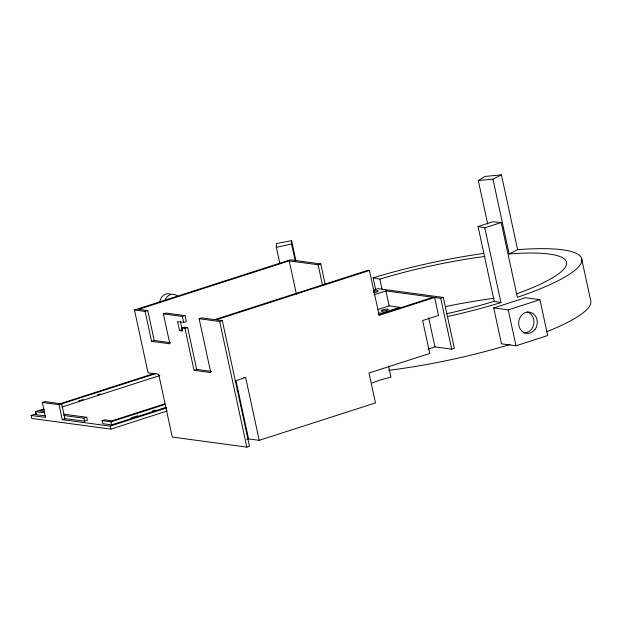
<?xml version="1.0" encoding="UTF-8"?>
<svg xmlns="http://www.w3.org/2000/svg" width="622" height="622" viewBox="0 0 622 622"><rect width="100%" height="100%" fill="white"/><g stroke="black" fill="none" stroke-linecap="round" stroke-linejoin="round"><path stroke-width="0.93" d="M279.822 263.448L276.347 247.354L276.362 243.614L291.586 240.644L291.562 243.995L295.248 261.03M487.702 224.075L478.287 180.535L485.043 176.43L501.441 174.891L517.613 249.663A148.036 27.99 -12.2 0 1 517.364 297.308L501.192 222.528L492.733 221.782L478.046 226.509L494.218 301.289L500.951 302.587L484.779 227.815L478.046 226.509M478.287 180.535L492.958 179.159L501.441 174.891M516.641 293.848A132.447 25.043 -12.2 0 0 509.123 253.939L517.613 249.663M372.127 382.919L380.267 379.972L390.958 377.134L388.54 365.961M501.192 222.528L484.779 227.815M427.92 349.167L434.965 346.905L451.704 349.16L454.34 348.312L443.346 297.464L440.71 298.311L434.623 297.487L379.148 315.354L369.445 270.484L216.223 319.817L222.311 320.633L249.476 446.262L246.833 447.109L172.271 437.048L158.696 374.234L148.044 372.796L134.461 309.989L290.326 259.809L320.758 263.915L325.197 284.479M320.758 263.915L318.114 264.762L289.199 260.867L138.628 309.344L147.756 310.572L154.225 340.483L170.56 342.691M134.461 309.989L145.113 311.42L147.756 310.572M145.113 311.42L151.581 341.338L169.837 343.795L163.368 313.885L166.012 313.037L185.029 315.603L186.328 321.59L183.684 322.437L177.597 321.613L179.54 330.585L182.58 330.997L181.935 328.012L184.578 327.156L187.619 327.569L196.676 369.445L211.55 371.451M163.368 313.885L182.394 316.458L185.029 315.603M181.935 328.012L184.975 328.416L194.033 370.292L210.772 372.555L199.126 318.713L201.769 317.865L214.707 319.607L367.921 270.282L369.445 270.484M184.975 328.416L187.619 327.569M179.54 330.585L182.184 329.738L180.434 321.66M151.581 341.338L154.225 340.483M199.126 318.713L219.667 321.488L222.311 320.633M373.519 290.046L377.919 288.631L443.346 297.464M373.908 294.789L385.928 290.917L433.099 297.285L378.549 314.849M42.319 402.442L44.963 401.594L61.702 403.849L64.937 418.808L62.293 419.656L59.059 404.704L42.319 402.442L45.554 417.401L31.1 415.449L31.745 418.435L110.871 429.118L167.124 411.002M45.585 415.955L36.099 414.672L35.446 411.678L43.734 409.012M59.385 403.973L154.202 373.449M44.473 409.47L39.878 410.948L44.66 411.593M59.059 404.704L155.749 373.643M31.1 415.449L36.636 413.669M78.411 401.05L83.006 399.573M97.724 394.83L100.484 393.944M61.788 407.099L159.8 375.54M378.067 309.445L389.162 305.876L399.814 307.315L381.325 313.263L378.658 312.905M194.033 370.292L196.676 369.445M63.91 415.519L83.838 418.209L86.738 417.276L87.391 420.27L84.483 421.203L64.556 418.513M166.02 407.324L111.563 424.857L102.739 423.668L102.094 420.674L104.737 419.827L112.038 420.814L164.744 403.841M235.093 380.928L245.659 377.523L259.234 440.337L375.47 402.916L369.009 373.006L429.763 353.444L422.649 320.54L438.502 315.44L434.623 297.487M102.094 420.674L110.918 421.864L165.374 404.331M131.18 417.852L137.649 415.768M152.444 411.002L155.22 410.108M62.293 419.656L110.226 426.124L166.478 408.009M493.72 307.921L508.236 309.88L539.935 299.68L547.702 335.569L515.996 345.778L501.48 343.818L493.72 307.921L525.396 297.713L539.935 299.68M246.825 439.466L248.582 438.899L259.234 440.337M276.347 247.354L291.562 243.995M243.878 377.282L245.659 377.523M63.786 414.174L86.738 417.276M35.446 411.678L44.939 412.961M375.727 289.938L373.114 277.84L379.848 279.146A132.447 25.043 -12.2 0 1 484.989 256.451M581.547 258.293L590.597 300.169A148.036 27.99 -12.2 0 1 546.691 331.736M492.958 179.159L509.123 253.939M508.236 309.88L515.996 345.778M440.71 298.311L451.704 349.16M428.667 317.756L434.965 346.905M385.928 290.917L389.162 305.876M379.848 279.146L382.056 289.378M318.114 264.762L322.616 285.584M291.586 240.644L295.878 260.517M289.199 260.867L296.391 294.097M236.018 380.773L248.582 438.899M219.667 321.488L246.833 447.109M182.394 316.458L183.684 322.437M110.918 421.864L111.563 424.857M110.226 426.124L110.871 429.118M83.838 418.209L84.483 421.203M494.218 301.289A132.447 25.043 -12.2 0 1 446.308 313.822M510.001 344.464A148.036 27.99 -12.2 0 1 388.587 370.323M446.215 306.459A132.447 25.043 -12.2 0 1 494.047 298.327M500.951 302.587A148.036 27.99 -12.2 0 1 447.296 316.621M373.114 277.84A148.036 27.99 -12.2 0 1 483.722 253.411M527.231 311.933A10.683 9.299 -82.3 0 1 533.723 324.194A10.683 9.299 -82.3 0 1 523.203 332.863M373.62 291.298A3.74 0.708 -12.2 0 1 378.223 291.042A3.74 0.708 -12.2 0 1 373.612 292.698M164.822 300.597A9.384 8.164 -82.3 0 1 177.861 296.399M159.753 302.378A9.384 8.164 -82.3 0 1 171.516 294.501M534.842 329.637A10.683 9.299 -82.3 0 0 529.983 312.236A10.683 9.299 -82.3 0 0 519.075 326.309A10.683 9.299 -82.3 0 0 534.842 329.637M382.849 311.109A3.74 0.708 -12.2 0 0 388.346 309.336A3.74 0.708 -12.2 0 0 382.857 309.849A3.74 0.708 -12.2 0 0 382.849 311.109"/></g></svg>
